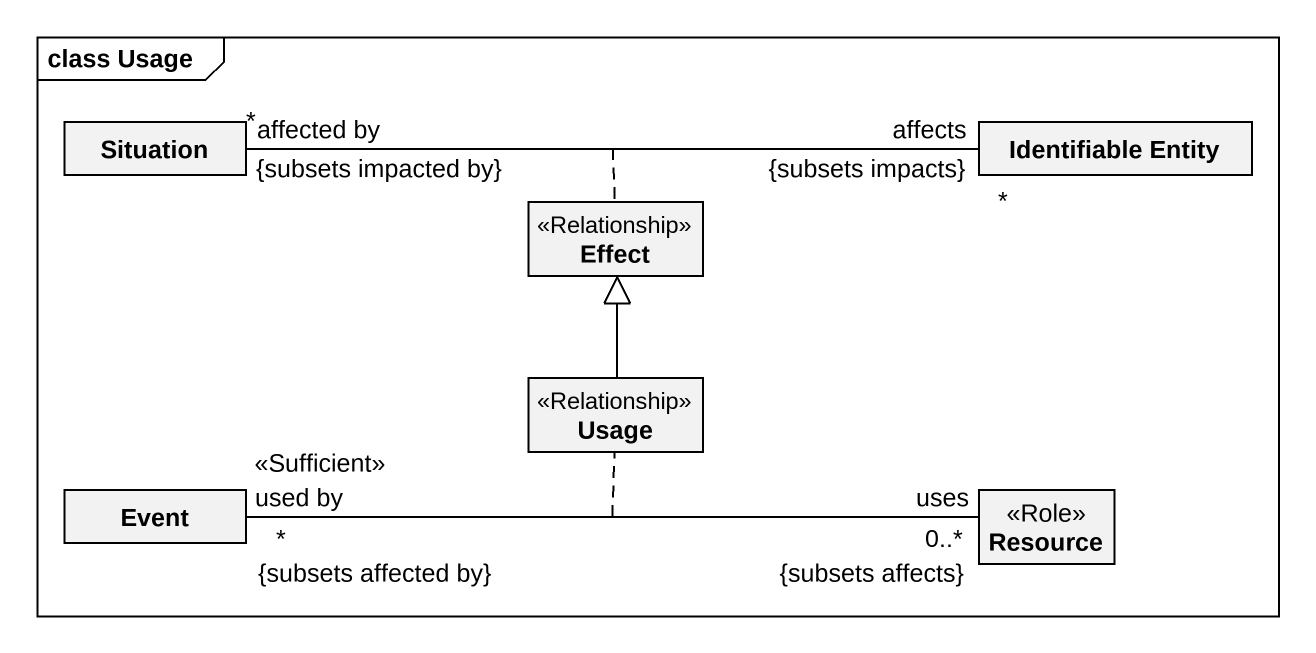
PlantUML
@startuml
mainframe class Usage
hide circle
hide empty members
class Situation
class "Identifiable Entity" as Identifiable_Entity
class Effect <<Relationship>>
class Usage <<Relationship>>
class Event
class Resource <<Role>>
Situation "affected by\n*\n{subsets impacted by}" -right- "affects\n*\n{subsets impacts}" Identifiable_Entity
(Situation, Identifiable_Entity) .. Effect
Usage -up-|> Effect
Event "used by\n<<Sufficient>>\n*\n{subsets affected by}" -right- "uses\n0..*\n{subsets affects}" Resource
(Event, Resource) .. Usage
@enduml
